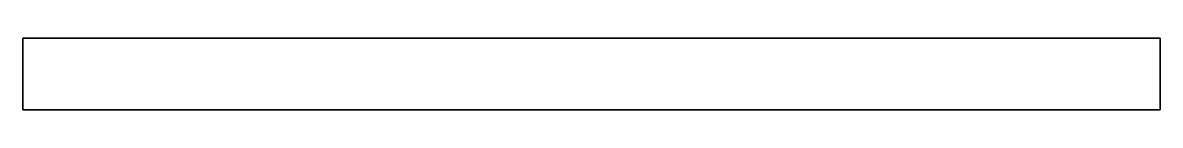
# Model space of a CAD drawing. Extents: x 0 to 1.9, y -0.06 to 0.06.
import ezdxf

# ---------------------------------------------------------------- set-up
doc = ezdxf.new("R2010")
doc.units = 0
doc.layers.add('DOORS', color=1, linetype='CONTINUOUS')

msp = doc.modelspace()

# ---------------------------------------------------------------- linework, layer by layer
at = {"layer": 'DOORS'}
for points in [[(1.9, 0.06, 2.17), (1.9, 0.06, 1.07), (0, 0.06, 1.07), (0, 0.06, 2.17)], [(0, 0.06, 1.07), (0, -0.06, 1.04), (0, -0.06, 2.17), (0, 0.06, 2.17)], [(1.9, 0.06, 1.07), (1.9, -0.06, 1.04), (0, -0.06, 1.04), (0, 0.06, 1.07)], [(0, 0.06, 2.17), (0, -0.06, 2.17), (1.9, -0.06, 2.17), (1.9, 0.06, 2.17)], [(1.9, -0.06, 2.17), (1.9, -0.06, 1.04), (1.9, 0.06, 1.07), (1.9, 0.06, 2.17)], [(0, -0.06, 2.17), (0, -0.06, 1.04), (1.9, -0.06, 1.04), (1.9, -0.06, 2.17)]]:
    msp.add_3dface(points, dxfattribs=at)

doc.saveas('drawing.dxf')
